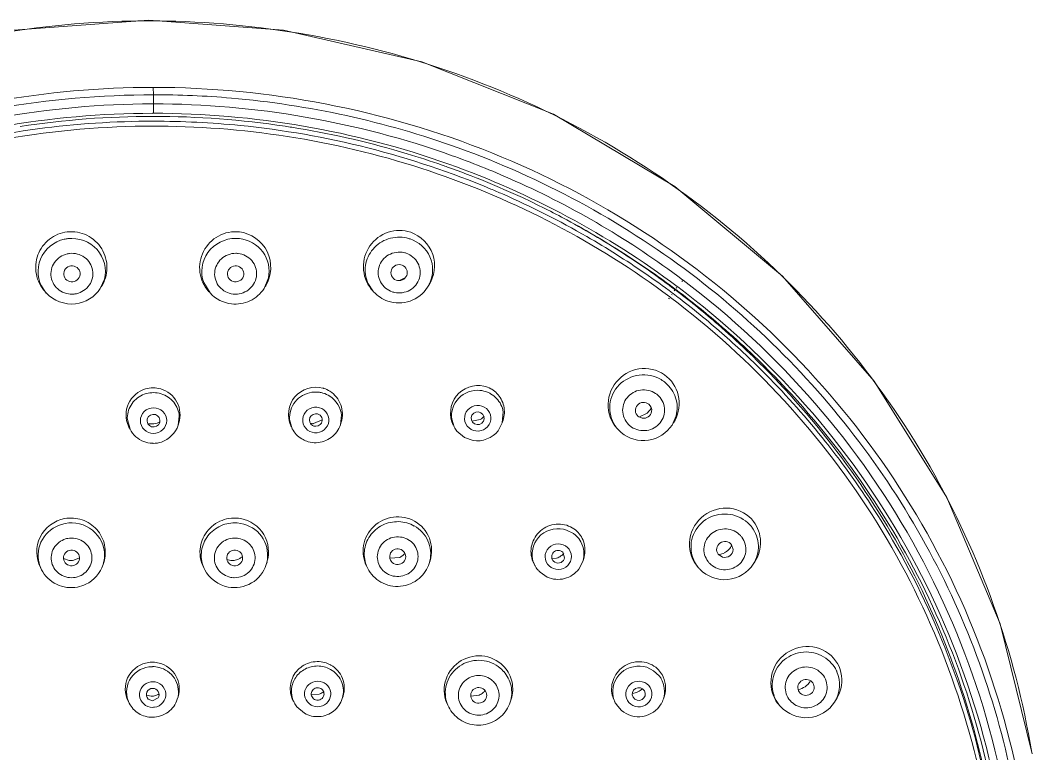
# Model space of a CAD drawing. Header units: millimetres. Extents: x 0 to 460316, y -63250 to 103204.
# Drawn here: x 183185.3 to 183248.4, y 49481.4 to 49527 of the extents above; entities that cross this region are included whole.
import ezdxf

# ---------------------------------------------------------------- set-up
doc = ezdxf.new("R2010")
doc.units = ezdxf.units.MM
doc.header["$LTSCALE"] = 25

msp = doc.modelspace()

# ---------------------------------------------------------------- linework, layer by layer
at = {"color": 7, "linetype": 'Continuous', "lineweight": 20}
for p, q in [((183193.328, 49526.95), (183193.323, 49526.989)), ((183193.612, 49522.364), (183193.585, 49522.819)), ((183193.612, 49521.803), (183193.612, 49522.363)), ((183193.612, 49521.803), (183193.521, 49521.796)), ((183193.612, 49521.803), (183193.521, 49521.802)), ((183193.612, 49521.211), (183193.612, 49521.803)), ((183193.612, 49521.211), (183193.543, 49521.206)), ((183193.612, 49521.211), (183193.543, 49521.211)), ((183193.558, 49521.015), (183193.608, 49521.019)), ((183193.558, 49521.019), (183193.608, 49521.019)), ((183190.561, 49510.904), (183190.306, 49510.32)), ((183200.751, 49510.994), (183200.475, 49510.32)), ((183226.458, 49510.76), (183226.414, 49510.798)), ((183226.516, 49510.832), (183226.469, 49510.867)), ((183197.122, 49510.042), (183196.728, 49510.689)), ((183207.28, 49510.118), (183206.929, 49510.657)), ((183225.94, 49510.23), (183225.984, 49510.193)), ((183225.979, 49510.178), (183225.946, 49510.201)), ((183226.022, 49510.233), (183225.991, 49510.257)), ((183225.996, 49510.3), (183226.042, 49510.266)), ((183226.114, 49510.348), (183226.07, 49510.385)), ((183226.172, 49510.422), (183226.126, 49510.456)), ((183225.604, 49509.714), (183225.649, 49509.682)), ((183225.671, 49509.8), (183225.716, 49509.766)), ((183225.777, 49509.957), (183225.825, 49509.924)), ((183225.841, 49510.038), (183225.888, 49510.003)), ((183215.328, 49502.651), (183215.271, 49501.967)), ((183224.274, 49502.568), (183223.756, 49502.334)), ((183224.532, 49502.883), (183224.274, 49502.568)), ((183192.153, 49501.573), (183191.987, 49502.174)), ((183195.208, 49502.382), (183195.139, 49501.82)), ((183195.139, 49501.82), (183195.185, 49501.967)), ((183202.228, 49501.61), (183202.065, 49502.181)), ((183204.087, 49502.151), (183203.554, 49501.924)), ((183205.281, 49502.451), (183205.214, 49501.858)), ((183205.214, 49501.858), (183205.264, 49502.015)), ((183212.285, 49501.719), (183212.132, 49502.199)), ((183213.907, 49502.189), (183213.386, 49502.069)), ((183215.006, 49501.466), (183215.271, 49501.967)), ((183215.271, 49501.967), (183215.325, 49502.135)), ((183223.709, 49502.374), (183223.967, 49502.259)), ((183226.069, 49502.418), (183225.814, 49501.838)), ((183192.153, 49501.572), (183192.085, 49501.704)), ((183203.489, 49501.8), (183203.571, 49501.766)), ((183212.453, 49501.458), (183212.924, 49501.055)), ((183213.538, 49501.913), (183213.551, 49501.906)), ((183222.658, 49501.37), (183222.462, 49501.56)), ((183212.924, 49501.055), (183213.467, 49500.866)), ((183187.894, 49495.665), (183188.123, 49495.715)), ((183198.805, 49495.752), (183199.036, 49495.715)), ((183209.593, 49495.666), (183209.798, 49495.558)), ((183219.268, 49495.308), (183219.695, 49495.089)), ((183229.603, 49494.095), (183229.505, 49494.401)), ((183219.144, 49493.588), (183219.028, 49493.937)), ((183228.681, 49493.807), (183228.957, 49493.625)), ((183229.049, 49493.883), (183228.701, 49493.772)), ((183188.375, 49493.425), (183188.02, 49493.55)), ((183188.657, 49493.433), (183189.019, 49493.588)), ((183190.475, 49493.162), (183190.52, 49493.303)), ((183200.611, 49493.162), (183200.66, 49493.317)), ((183208.899, 49493.609), (183208.291, 49493.56)), ((183208.436, 49493.299), (183208.524, 49493.234)), ((183210.734, 49493.237), (183210.787, 49493.405)), ((183218.639, 49493.56), (183218.336, 49493.523)), ((183218.463, 49493.369), (183218.546, 49493.309)), ((183220.03, 49492.888), (183220.276, 49493.365)), ((183220.276, 49493.365), (183220.332, 49493.54)), ((183227.447, 49492.983), (183227.33, 49493.124)), ((183230.863, 49493.191), (183230.957, 49493.337)), ((183186.656, 49492.845), (183186.586, 49492.984)), ((183217.616, 49492.683), (183218.068, 49492.383)), ((183227.544, 49492.876), (183227.511, 49492.912)), ((183193.32, 49486.808), (183193.552, 49486.816)), ((183204.394, 49486.751), (183204.598, 49486.646)), ((183215.197, 49486.685), (183215.355, 49486.517)), ((183224.241, 49486.781), (183224.673, 49486.57)), ((183224.673, 49486.57), (183225.021, 49486.245)), ((183234.645, 49485.558), (183234.608, 49485.728)), ((183193.47, 49484.987), (183193.166, 49485.039)), ((183195.087, 49484.795), (183195.136, 49484.947)), ((183203.893, 49485.107), (183203.413, 49485.075)), ((183205.332, 49484.834), (183205.384, 49484.996)), ((183213.83, 49485.051), (183213.316, 49484.993)), ((183225.28, 49484.828), (183225.338, 49485.012)), ((183192.101, 49484.547), (183192.03, 49484.686)), ((183193.278, 49484.81), (183193.558, 49484.696)), ((183193.558, 49484.696), (183193.894, 49484.876)), ((183202.346, 49484.586), (183202.279, 49484.715)), ((183202.985, 49483.922), (183202.513, 49484.325)), ((183203.546, 49484.826), (183203.603, 49484.787)), ((183213.428, 49484.719), (183213.469, 49484.679)), ((183215.766, 49484.62), (183215.823, 49484.798)), ((183222.293, 49484.58), (183222.236, 49484.692)), ((183222.337, 49484.5), (183222.293, 49484.58)), ((183222.338, 49484.499), (183222.676, 49484.095)), ((183235.909, 49484.615), (183236.009, 49484.771)), ((183248.172, 49481.396), (183248.152, 49481.493)), ((183248.172, 49481.397), (183248.156, 49481.494))]:
    msp.add_line(p, q, dxfattribs=at)
for points in [[(183193.323, 49526.989), (183184.925, 49526.371), (183176.332, 49524.41), (183168.162, 49521.161), (183160.624, 49516.706), (183153.895, 49511.158), (183148.137, 49504.648), (183143.54, 49497.418), (183140.133, 49489.536), (183138.065, 49481.42)], [(183248.172, 49481.411), (183246.196, 49489.476), (183242.889, 49497.325), (183238.378, 49504.553), (183232.681, 49511.086), (183225.985, 49516.667), (183218.456, 49521.148), (183210.281, 49524.413), (183201.681, 49526.376), (183193.323, 49526.989)], [(183188.256, 49512.476), (183188.303, 49512.486), (183188.35, 49512.494), (183188.397, 49512.5)], [(183198.723, 49512.508), (183198.771, 49512.507), (183198.819, 49512.504), (183198.866, 49512.5)], [(183209.163, 49512.553), (183209.21, 49512.542), (183209.256, 49512.529), (183209.301, 49512.514)], [(183188.827, 49510), (183188.78, 49509.991), (183188.733, 49509.983), (183188.685, 49509.976)], [(183198.699, 49509.968), (183198.651, 49509.969), (183198.603, 49509.972), (183198.555, 49509.976)], [(183208.574, 49510.076), (183208.527, 49510.087), (183208.481, 49510.1), (183208.436, 49510.114)], [(183224.795, 49503.802), (183224.834, 49503.775), (183224.872, 49503.746), (183224.908, 49503.716)], [(183223.305, 49501.71), (183223.266, 49501.738), (183223.229, 49501.766), (183223.192, 49501.796)], [(183230.059, 49494.973), (183230.091, 49494.938), (183230.121, 49494.903), (183230.15, 49494.866)], [(183228.14, 49493.244), (183228.108, 49493.279), (183228.078, 49493.315), (183228.049, 49493.352)], [(183235.281, 49486.162), (183235.303, 49486.121), (183235.325, 49486.08), (183235.344, 49486.037)], [(183233.009, 49484.903), (183232.986, 49484.944), (183232.965, 49484.986), (183232.946, 49485.028)]]:
    msp.add_lwpolyline(points, dxfattribs=at)
for centre, radius, start, end in [((183193.328, 49469.562), 57.388, 89.99996, 91.09833), ((183193.328, 49469.608), 57.342, 88.91191, 90), ((183193.682, 49465.901), 56.46, 90.07092, 109.87139), ((183193.616, 49466.171), 54.849, 90.06049, 98.68046), ((183193.604, 49466.283), 54.736, 81.4096, 89.99529), ((183193.619, 49485.622), 34.791, 89.39467, 90.01384), ((183193.648, 49466.626), 54.39, 80.50769, 81.40221), ((183193.65, 49466.641), 54.376, 73.20692, 80.50732), ((183193.74, 49466.961), 54.043, 70.76237, 73.19991), ((183193.715, 49467.151), 54.635, 70.0914, 70.26121), ((183193.746, 49466.98), 54.023, 70.38843, 70.76206), ((183193.787, 49467.089), 53.906, 65.0555, 70.3901), ((183193.867, 49467.287), 53.391, 66.36074, 67.19239), ((183193.912, 49467.389), 53.28, 60.02879, 66.36189), ((183193.957, 49467.462), 53.497, 61.74044, 65.05165), ((183194.04, 49468.031), 52.952, 56.79659, 61.52869), ((183194.039, 49467.615), 53.323, 57.03961, 61.74033), ((183188.538, 49511.283), 2.154, 96.42071, 102.55719), ((183198.707, 49511.285), 2.152, 83.57767, 89.71857), ((183208.868, 49511.379), 2.134, 71.32493, 77.50001), ((183194.105, 49467.733), 52.886, 57.70698, 60.02321), ((183194.19, 49467.867), 52.727, 53.11016, 57.70742), ((183194.187, 49468.258), 52.682, 52.86488, 56.7946), ((183194.255, 49467.951), 52.923, 53.14826, 57.03794), ((183188.464, 49511.409), 2.038, 213.97479, 222.15361), ((183198.661, 49511.634), 2.236, 327.33647, 329.21278), ((183208.825, 49511.65), 2.174, 218.2399, 222.14953), ((183208.917, 49511.496), 2.038, 327.33719, 335.3341), ((183194.315, 49468.431), 52.467, 52.64165, 52.81896), ((183194.334, 49468.061), 52.788, 52.9011, 53.08293), ((183194.401, 49468.543), 52.325, 49.08074, 52.64229), ((183194.381, 49468.123), 52.71, 49.36304, 52.90185), ((183194.328, 49468.055), 52.494, 52.48848, 53.04351), ((183194.445, 49468.207), 52.302, 48.53025, 52.48942), ((183194.575, 49468.742), 52.061, 43.82999, 49.08183), ((183194.628, 49468.408), 52.334, 44.13231, 49.36441), ((183194.595, 49468.377), 52.075, 44.62109, 48.5294), ((183224.074, 49502.87), 2.078, 49.76815, 59.35288), ((183194.861, 49468.641), 51.701, 38.44807, 44.61961), ((183194.807, 49468.971), 51.735, 42.73208, 43.82467), ((183194.786, 49468.569), 52.108, 43.04029, 44.12666), ((183193.606, 49502.187), 1.662, 97.44086, 114.15547), ((183193.588, 49502.459), 1.694, 90.12429, 106.34357), ((183193.605, 49502.19), 1.659, 89.99968, 97.39678), ((183193.585, 49502.462), 1.691, 73.72387, 90.02357), ((183193.603, 49502.189), 1.66, 73.22911, 89.95727), ((183203.68, 49502.22), 1.667, 81.76485, 98.45226), ((183203.681, 49502.239), 1.648, 74.27533, 81.7062), ((183203.683, 49502.251), 1.636, 57.34925, 74.24196), ((183203.686, 49502.538), 1.651, 72.35218, 74.26656), ((183203.679, 49502.518), 1.672, 58.02105, 72.33399), ((183213.736, 49502.342), 1.654, 68.17154, 84.94104), ((183213.755, 49502.639), 1.66, 60.65391, 77.18187), ((183213.745, 49502.37), 1.625, 60.59817, 68.09958), ((183213.77, 49502.67), 1.626, 58.60823, 60.58702), ((183213.757, 49502.651), 1.648, 44.18968, 58.58698), ((183213.753, 49502.386), 1.607, 43.46993, 60.56621), ((183203.488, 49502.823), 0.902, 260.41211, 270.9329), ((183213.448, 49502.973), 0.908, 300.34275, 319.87403), ((183193.572, 49502.464), 1.67, 204.43922, 207.11199), ((183203.638, 49502.486), 1.654, 204.75943, 207.11634), ((183203.488, 49502.812), 0.891, 270.94097, 274.25665), ((183213.702, 49502.445), 1.592, 207.12495, 218.28949), ((183223.976, 49502.93), 2.042, 213.88583, 222.15275), ((183193.595, 49502.35), 1.651, 249.27293, 267.56096), ((183193.593, 49502.31), 1.611, 267.60452, 269.99299), ((183193.591, 49502.349), 1.65, 270.05577, 287.93043), ((183203.668, 49502.368), 1.632, 238.67296, 251.05284), ((183203.663, 49502.356), 1.619, 251.05485, 254.26476), ((183203.669, 49502.384), 1.647, 254.3359, 271.77869), ((183195.072, 49468.815), 51.427, 36.57064, 38.44304), ((183208.773, 49493.725), 2.107, 67.10012, 81.20623), ((183229.144, 49494.245), 2.048, 43.5294, 48.02786), ((183229.147, 49494.249), 2.043, 37.16451, 43.52264), ((183218.778, 49494.042), 1.639, 46.80835, 63.3328), ((183218.766, 49493.793), 1.595, 46.75388, 54.34904), ((183188.523, 49493.515), 1.3, 100.61011, 106.98169), ((183198.659, 49493.517), 1.298, 79.37756, 85.75609), ((183208.789, 49493.614), 1.274, 60.59865, 67.05431), ((183218.777, 49493.807), 1.577, 29.4063, 46.71655), ((183228.547, 49494.84), 1.082, 317.23042, 334.4624), ((183188.592, 49493.759), 1.975, 342.41781, 359.38398), ((183208.522, 49494.442), 0.914, 294.34481, 311.94988), ((183208.527, 49494.436), 0.906, 312.01672, 320.28723), ((183218.374, 49494.43), 0.91, 306.38542, 321.34227), ((183228.545, 49494.845), 1.085, 297.64923, 317.11892), ((183188.415, 49493.745), 1.975, 194.32217, 207.08972), ((183188.49, 49494.332), 0.914, 262.7886, 280.54522), ((183198.503, 49494.321), 0.904, 248.0923, 259.34221), ((183198.503, 49494.33), 0.912, 259.4451, 277.24371), ((183198.502, 49494.33), 0.912, 277.33825, 295.11893), ((183198.502, 49494.327), 0.91, 295.19213, 307.3345), ((183198.507, 49494.32), 0.9, 307.34016, 312.8271), ((183198.729, 49493.76), 1.974, 342.39136, 351.8937), ((183208.674, 49493.82), 1.975, 196.84398, 207.09802), ((183208.855, 49493.834), 1.971, 342.37976, 347.44907), ((183218.664, 49493.819), 1.543, 191.72122, 207.08512), ((183218.703, 49493.84), 1.587, 207.10769, 213.65902), ((183218.375, 49494.432), 0.911, 286.86416, 306.28263), ((183229.01, 49494.271), 2.023, 201.14065, 214.3717), ((183229.003, 49494.266), 2.015, 214.37187, 217.1559), ((183198.547, 49493.744), 1.973, 201.58396, 207.11042), ((183208.764, 49493.698), 1.274, 240.59865, 247.05431), ((183218.709, 49493.844), 1.595, 213.67013, 222.40582), ((183218.713, 49493.848), 1.6, 222.40788, 226.74234), ((183229.019, 49494.278), 2.034, 217.15888, 219.2851), ((183229.027, 49494.284), 2.045, 219.28488, 222.14504), ((183188.513, 49493.648), 1.3, 280.61011, 286.98169), ((183188.495, 49493.836), 2.106, 280.64018, 295.87513), ((183198.647, 49493.645), 1.298, 259.37756, 265.75609), ((183193.538, 49485.385), 1.713, 91.36279, 104.21261), ((183193.537, 49485.407), 1.69, 90.00061, 91.34434), ((183193.537, 49485.409), 1.689, 88.86418, 89.99959), ((183193.552, 49485.165), 1.659, 76.07624, 89.97876), ((183193.536, 49485.389), 1.708, 75.60434, 88.84753), ((183203.798, 49485.213), 1.65, 68.82179, 82.77289), ((183203.802, 49485.455), 1.681, 62.02187, 74.50441), ((183203.815, 49485.481), 1.652, 60.59294, 61.99448), ((183213.877, 49485.44), 2.042, 41.50775, 44.38637), ((183234.189, 49485.671), 2.047, 30.24653, 46.11789), ((183213.848, 49485.183), 2.019, 48.08057, 50.04053), ((183223.806, 49485.514), 1.612, 32.62432, 47.19357), ((183223.794, 49485.28), 1.561, 30.47406, 38.17945), ((183223.829, 49485.53), 1.584, 30.46532, 32.5944), ((183234.217, 49485.69), 2.013, 25.89327, 30.17385), ((183234.225, 49485.694), 2.004, 23.74609, 25.89346), ((183193.563, 49485.042), 0.84, 90.0052, 98.06776), ((183203.812, 49485.097), 0.823, 60.60434, 68.77826), ((183213.84, 49485.023), 1.242, 41.51248, 48.08121), ((183193.47, 49485.916), 0.929, 270.04501, 285.99988), ((183193.47, 49485.91), 0.923, 286.06589, 302.09828), ((183193.616, 49485.262), 1.543, 342.38375, 349.30509), ((183203.592, 49485.984), 0.928, 288.98276, 304.81383), ((183203.597, 49485.975), 0.918, 304.85953, 309.0218), ((183203.863, 49485.3), 1.542, 342.38058, 348.64891), ((183213.47, 49485.897), 0.92, 293.06887, 310.50177), ((183213.474, 49485.891), 0.912, 310.57892, 322.63633), ((183223.675, 49485.427), 1.616, 193.86885, 207.05605), ((183223.672, 49485.285), 1.549, 192.90332, 207.06891), ((183234.038, 49485.685), 2.003, 187.60665, 200.69677), ((183234.047, 49485.813), 2.096, 203.78945, 220.21701), ((183234.023, 49485.679), 1.988, 200.70323, 203.74264), ((183193.556, 49485.131), 0.84, 270.0052, 278.06776), ((183203.721, 49485.289), 1.544, 197.29104, 207.09962), ((183203.763, 49485.312), 1.592, 207.12497, 218.29285), ((183203.797, 49485.153), 0.823, 240.60434, 248.77826), ((183203.807, 49485.32), 1.601, 325.3066, 342.31984), ((183213.703, 49485.201), 1.973, 192.08635, 207.09158), ((183213.755, 49485.23), 2.032, 207.14319, 221.48891), ((183223.758, 49485.312), 1.597, 329.40412, 342.33413), ((183234.044, 49485.688), 2.009, 203.74924, 208.60657), ((183234.046, 49485.69), 2.012, 208.60426, 210.17419), ((183234.032, 49485.682), 1.996, 210.17497, 211.26835), ((183234.065, 49485.702), 2.035, 211.28965, 219.43684), ((183234.025, 49485.797), 2.069, 220.25842, 222.14276), ((183234.079, 49485.714), 2.053, 219.42562, 222.12761), ((183203.787, 49485.348), 1.636, 240.6593, 257.46276), ((183213.777, 49485.054), 1.242, 221.51248, 228.08121)]:
    msp.add_arc(centre, radius, start, end, dxfattribs=at)
for centre, major_axis, ratio in [((183208.866, 49511.307), (0.497, 0.105), 0.977654), ((183193.611, 49502.108), (0.402, 0.039), 0.977093), ((183188.519, 49493.578), (0.496, 0.036), 0.975732), ((183198.653, 49493.578), (0.494, 0.054), 0.975403), ((183223.749, 49485.117), (0.402, 0.054), 0.970851)]:
    msp.add_ellipse(centre, major_axis=major_axis, ratio=ratio, dxfattribs=at)
for centre, major_axis, ratio, start_param, end_param in [((183208.533, 49511.935), (1.167, 0.248), 0.977654, -1.475394, -1.156791), ((183213.742, 49502.255), (0.4, 0.062), 0.974446, -2.212995, 4.033473), ((183193.508, 49502.863), (0.979, 0.095), 0.977093, 4.343867, 5.152023), ((183208.775, 49493.654), (0.493, 0.063), 0.974124, -2.223548, 3.836266), ((183213.806, 49485.037), (0.494, 0.062), 0.972561, -2.438437, 3.728188), ((183234.138, 49485.53), (0.505, 0.077), 0.967207, 0.254509, 6.184114), ((183233.4, 49486.524), (1.185, 0.181), 0.967207, -1.503153, -0.725126), ((183223.24, 49486.101), (0.978, 0.131), 0.970851, -1.581541, -0.857919)]:
    msp.add_ellipse(centre, major_axis=major_axis, ratio=ratio, start_param=start_param, end_param=end_param, dxfattribs=at)
for points, knots in [([(183192.228, 49526.94), (183185.946, 49526.819), (183173.211, 49524.454), (183156.325, 49514.797), (183143.685, 49499.989), (183139.195, 49487.787), (183138.104, 49481.603)], [0, 0, 0, 0, 0.247684, 0.499823, 0.752484, 1, 1, 1, 1]), ([(183248.156, 49481.494), (183247.132, 49487.686), (183242.776, 49499.914), (183230.252, 49514.776), (183213.42, 49524.46), (183200.699, 49526.821), (183194.417, 49526.94)], [0, 0, 0, 0, 0.247814, 0.500004, 0.751895, 1, 1, 1, 1]), ([(183193.585, 49522.819), (183200.728, 49522.822), (183215.108, 49520.069), (183233.353, 49508.2), (183245.58, 49490.378), (183248.401, 49476.224), (183248.369, 49469.254)], [0, 0, 0, 0, 0.253221, 0.504354, 0.752934, 1, 1, 1, 1]), ([(183193.612, 49522.364), (183195.224, 49522.364), (183201.644, 49522.085), (183208.015, 49520.694), (183212.54, 49519.061)], [0, 0, 0, 0, 0.251053, 1, 1, 1, 1]), ([(183141.503, 49478.122), (183142.609, 49483.98), (183146.99, 49495.445), (183159.095, 49509.298), (183175.261, 49518.327), (183187.519, 49520.413), (183193.611, 49520.413)], [0, 0, 0, 0, 0.247026, 0.496217, 0.747546, 1, 1, 1, 1]), ([(183166.066, 49513.222), (183170.195, 49515.657), (183179.159, 49519.437), (183188.801, 49520.719), (183193.607, 49520.719)], [0, 0, 0, 0, 0.499349, 1, 1, 1, 1]), ([(183193.607, 49520.719), (183195.403, 49520.719), (183202.55, 49520.368), (183209.626, 49518.58), (183214.563, 49516.504)], [0, 0, 0, 0, 0.251081, 1, 1, 1, 1]), ([(183193.986, 49520.412), (183199.644, 49520.372), (183210.985, 49518.507), (183221.173, 49513.172), (183225.671, 49509.8)], [0, 0, 0, 0, 0.501553, 1, 1, 1, 1]), ([(183212.54, 49519.061), (183217.688, 49517.204), (183227.453, 49511.939), (183238.994, 49500.093), (183246.371, 49485.387), (183248.03, 49474.532), (183248.006, 49469.15)], [0, 0, 0, 0, 0.252546, 0.502927, 0.751703, 1, 1, 1, 1]), ([(183226.469, 49510.867), (183223.253, 49513.285), (183218.572, 49516.046), (183213.588, 49518.061), (183212.319, 49518.521)], [0, 0, 0, 0, 0.74876, 1, 1, 1, 1]), ([(183207.118, 49510.305), (183206.829, 49510.671), (183206.487, 49511.625), (183206.928, 49513.056), (183208.122, 49513.965), (183209.14, 49513.965), (183209.583, 49513.815)], [0, 0, 0, 0, 0.249201, 0.499397, 0.750076, 1, 1, 1, 1]), ([(183186.873, 49510.13), (183186.604, 49510.427), (183186.223, 49511.187), (183186.328, 49512.446), (183187.068, 49513.472), (183187.858, 49513.795), (183188.258, 49513.84)], [0, 0, 0, 0, 0.249848, 0.499559, 0.749572, 1, 1, 1, 1]), ([(183186.774, 49510.271), (183186.421, 49510.794), (183186.249, 49512.311), (183187.442, 49513.246), (183188.069, 49513.385)], [0, 0, 0, 0, 0.49551, 1, 1, 1, 1]), ([(183188.258, 49513.84), (183188.668, 49513.886), (183189.534, 49513.736), (183190.492, 49512.854), (183190.841, 49511.603), (183190.59, 49510.765), (183190.368, 49510.418)], [0, 0, 0, 0, 0.250432, 0.500513, 0.750243, 1, 1, 1, 1]), ([(183188.297, 49513.423), (183188.938, 49513.495), (183190.37, 49513.003), (183190.719, 49511.515), (183190.561, 49510.904)], [0, 0, 0, 0, 0.505319, 1, 1, 1, 1]), ([(183197.049, 49510.123), (183196.753, 49510.45), (183196.355, 49511.309), (183196.597, 49512.692), (183197.572, 49513.707), (183198.505, 49513.889), (183198.945, 49513.84)], [0, 0, 0, 0, 0.249418, 0.499215, 0.749593, 1, 1, 1, 1]), ([(183196.728, 49510.689), (183196.506, 49511.281), (183196.701, 49512.797), (183198.072, 49513.44), (183198.718, 49513.437)], [0, 0, 0, 0, 0.494533, 1, 1, 1, 1]), ([(183198.945, 49513.84), (183199.648, 49513.76), (183201.056, 49512.793), (183200.945, 49511.098), (183200.582, 49510.49)], [0, 0, 0, 0, 0.499682, 1, 1, 1, 1]), ([(183198.948, 49513.423), (183199.501, 49513.361), (183200.603, 49512.764), (183200.864, 49511.529), (183200.751, 49510.994)], [0, 0, 0, 0, 0.504429, 1, 1, 1, 1]), ([(183206.929, 49510.657), (183206.78, 49510.996), (183206.672, 49511.779), (183207.171, 49512.848), (183208.157, 49513.506), (183208.958, 49513.545), (183209.329, 49513.462)], [0, 0, 0, 0, 0.246659, 0.494876, 0.746624, 1, 1, 1, 1]), ([(183209.551, 49513.4), (183210.075, 49513.223), (183211.021, 49512.402), (183210.997, 49511.143), (183210.769, 49510.646)], [0, 0, 0, 0, 0.503047, 1, 1, 1, 1]), ([(183209.583, 49513.815), (183210.194, 49513.609), (183211.275, 49512.547), (183211.057, 49511.059), (183210.707, 49510.513)], [0, 0, 0, 0, 0.498836, 1, 1, 1, 1]), ([(183188.685, 49509.976), (183188.367, 49509.941), (183187.682, 49510.113), (183187.125, 49511), (183187.353, 49512.022), (183187.944, 49512.407), (183188.256, 49512.476)], [0, 0, 0, 0, 0.252718, 0.500828, 0.748145, 1, 1, 1, 1]), ([(183188.397, 49512.5), (183188.716, 49512.536), (183189.401, 49512.364), (183189.957, 49511.477), (183189.73, 49510.455), (183189.139, 49510.07), (183188.827, 49510)], [0, 0, 0, 0, 0.252718, 0.500828, 0.748145, 1, 1, 1, 1]), ([(183198.555, 49509.976), (183198.238, 49510.012), (183197.61, 49510.332), (183197.278, 49511.325), (183197.739, 49512.265), (183198.402, 49512.51), (183198.723, 49512.508)], [0, 0, 0, 0, 0.251492, 0.4986, 0.747047, 1, 1, 1, 1]), ([(183198.866, 49512.5), (183199.184, 49512.464), (183199.812, 49512.144), (183200.144, 49511.151), (183199.683, 49510.211), (183199.02, 49509.966), (183198.699, 49509.968)], [0, 0, 0, 0, 0.251492, 0.4986, 0.747047, 1, 1, 1, 1]), ([(183208.436, 49510.114), (183208.135, 49510.216), (183207.591, 49510.663), (183207.492, 49511.706), (183208.148, 49512.521), (183208.849, 49512.623), (183209.163, 49512.553)], [0, 0, 0, 0, 0.250033, 0.496747, 0.746567, 1, 1, 1, 1]), ([(183209.301, 49512.514), (183209.602, 49512.413), (183210.146, 49511.965), (183210.245, 49510.923), (183209.589, 49510.108), (183208.888, 49510.006), (183208.574, 49510.076)], [0, 0, 0, 0, 0.250033, 0.496747, 0.746567, 1, 1, 1, 1]), ([(183188.486, 49511.725), (183188.357, 49511.711), (183188.103, 49511.576), (183187.984, 49511.168), (183188.192, 49510.797), (183188.47, 49510.722), (183188.599, 49510.736)], [0, 0, 0, 0, 0.252057, 0.499587, 0.747479, 1, 1, 1, 1]), ([(183188.599, 49510.736), (183188.727, 49510.75), (183188.981, 49510.885), (183189.101, 49511.294), (183188.893, 49511.665), (183188.615, 49511.74), (183188.486, 49511.725)], [0, 0, 0, 0, 0.252091, 0.499646, 0.747511, 1, 1, 1, 1]), ([(183198.771, 49511.725), (183198.642, 49511.74), (183198.364, 49511.664), (183198.152, 49511.296), (183198.267, 49510.886), (183198.521, 49510.75), (183198.649, 49510.736)], [0, 0, 0, 0, 0.252943, 0.501731, 0.748734, 1, 1, 1, 1]), ([(183198.649, 49510.736), (183198.778, 49510.721), (183199.056, 49510.797), (183199.268, 49511.166), (183199.153, 49511.576), (183198.899, 49511.711), (183198.771, 49511.725)], [0, 0, 0, 0, 0.252977, 0.50179, 0.748765, 1, 1, 1, 1]), ([(183247.266, 49472.751), (183246.77, 49480.092), (183242.515, 49494.811), (183232.456, 49506.355), (183226.516, 49510.832)], [0, 0, 0, 0, 0.497266, 1, 1, 1, 1]), ([(183200.475, 49510.32), (183200.266, 49509.994), (183199.648, 49509.45), (183198.837, 49509.321), (183198.451, 49509.364)], [0, 0, 0, 0, 0.499047, 1, 1, 1, 1]), ([(183210.633, 49510.396), (183210.385, 49510.009), (183209.6, 49509.388), (183208.601, 49509.391), (183208.164, 49509.539)], [0, 0, 0, 0, 0.499171, 1, 1, 1, 1]), ([(183246.695, 49473.902), (183246.053, 49480.982), (183241.68, 49495.082), (183231.904, 49506.119), (183226.172, 49510.422)], [0, 0, 0, 0, 0.497976, 1, 1, 1, 1]), ([(183225.716, 49509.766), (183230.782, 49505.959), (183239.565, 49496.437), (183244.215, 49484.332), (183245.33, 49478.144)], [0, 0, 0, 0, 0.501964, 1, 1, 1, 1]), ([(183222.4, 49501.628), (183222.038, 49502.028), (183221.624, 49503.167), (183222.333, 49504.797), (183223.936, 49505.566), (183225.09, 49505.19), (183225.501, 49504.842)], [0, 0, 0, 0, 0.248721, 0.499962, 0.751279, 1, 1, 1, 1]), ([(183222.28, 49501.792), (183222.029, 49502.166), (183221.782, 49503.126), (183222.428, 49504.451), (183223.755, 49505.097), (183224.736, 49504.893), (183225.133, 49504.658)], [0, 0, 0, 0, 0.246706, 0.494893, 0.747245, 1, 1, 1, 1]), ([(183225.416, 49504.457), (183225.701, 49504.216), (183226.145, 49503.565), (183226.162, 49502.776), (183226.069, 49502.418)], [0, 0, 0, 0, 0.501542, 1, 1, 1, 1]), ([(183225.501, 49504.842), (183225.893, 49504.51), (183226.444, 49503.512), (183226.181, 49502.411), (183225.902, 49501.975)], [0, 0, 0, 0, 0.497594, 1, 1, 1, 1]), ([(183192.052, 49501.774), (183191.859, 49502.197), (183191.848, 49503.264), (183192.664, 49503.952), (183193.112, 49504.084)], [0, 0, 0, 0, 0.498877, 1, 1, 1, 1]), ([(183194.059, 49504.084), (183194.476, 49503.962), (183195.241, 49503.353), (183195.316, 49502.38), (183195.185, 49501.967)], [0, 0, 0, 0, 0.500635, 1, 1, 1, 1]), ([(183202.136, 49501.793), (183201.882, 49502.343), (183202.066, 49503.871), (183203.548, 49504.292), (183204.133, 49504.127)], [0, 0, 0, 0, 0.49883, 1, 1, 1, 1]), ([(183202.065, 49502.181), (183202.032, 49502.565), (183202.288, 49503.397), (183203.046, 49503.811), (183203.435, 49503.869)], [0, 0, 0, 0, 0.495398, 1, 1, 1, 1]), ([(183204.564, 49503.936), (183204.869, 49503.745), (183205.365, 49503.14), (183205.373, 49502.358), (183205.264, 49502.015)], [0, 0, 0, 0, 0.499729, 1, 1, 1, 1]), ([(183212.227, 49501.832), (183211.952, 49502.371), (183212.078, 49503.899), (183213.53, 49504.393), (183214.123, 49504.258)], [0, 0, 0, 0, 0.498829, 1, 1, 1, 1]), ([(183212.132, 49502.199), (183212.066, 49502.653), (183212.4, 49503.683), (183213.416, 49504.031), (183213.882, 49503.99)], [0, 0, 0, 0, 0.494754, 1, 1, 1, 1]), ([(183223.192, 49501.796), (183222.952, 49501.999), (183222.616, 49502.62), (183222.927, 49503.619), (183223.835, 49504.137), (183224.529, 49503.981), (183224.795, 49503.802)], [0, 0, 0, 0, 0.247635, 0.495128, 0.747242, 1, 1, 1, 1]), ([(183246.04, 49475.119), (183245.461, 49480.448), (183242.558, 49491.016), (183236.465, 49500.119), (183232.808, 49504.077)], [0, 0, 0, 0, 0.498679, 1, 1, 1, 1]), ([(183232.871, 49504.133), (183236.704, 49500.027), (183243.063, 49490.524), (183245.956, 49479.456), (183246.457, 49473.891)], [0, 0, 0, 0, 0.501343, 1, 1, 1, 1]), ([(183191.987, 49502.174), (183191.967, 49502.485), (183192.129, 49503.138), (183192.638, 49503.575), (183192.926, 49503.704)], [0, 0, 0, 0, 0.496364, 1, 1, 1, 1]), ([(183194.083, 49503.779), (183194.385, 49503.688), (183194.945, 49503.32), (183195.188, 49502.693), (183195.208, 49502.382)], [0, 0, 0, 0, 0.503538, 1, 1, 1, 1]), ([(183214.939, 49503.8), (183215.145, 49503.588), (183215.445, 49503.04), (183215.414, 49502.417), (183215.325, 49502.135)], [0, 0, 0, 0, 0.498977, 1, 1, 1, 1]), ([(183224.908, 49503.716), (183225.148, 49503.513), (183225.484, 49502.893), (183225.173, 49501.893), (183224.265, 49501.375), (183223.571, 49501.531), (183223.305, 49501.71)], [0, 0, 0, 0, 0.247635, 0.495128, 0.747242, 1, 1, 1, 1]), ([(183224.382, 49503.127), (183224.283, 49503.211), (183224.006, 49503.299), (183223.626, 49503.112), (183223.48, 49502.712), (183223.612, 49502.456), (183223.709, 49502.374)], [0, 0, 0, 0, 0.252157, 0.504636, 0.752466, 1, 1, 1, 1]), ([(183193.608, 49501.316), (183193.4, 49501.316), (183192.971, 49501.483), (183192.706, 49502.113), (183192.977, 49502.74), (183193.407, 49502.907), (183193.615, 49502.907)], [0, 0, 0, 0, 0.251946, 0.49918, 0.747234, 1, 1, 1, 1]), ([(183193.615, 49502.907), (183193.822, 49502.907), (183194.252, 49502.74), (183194.517, 49502.11), (183194.245, 49501.483), (183193.815, 49501.316), (183193.608, 49501.316)], [0, 0, 0, 0, 0.251946, 0.49918, 0.747234, 1, 1, 1, 1]), ([(183203.457, 49501.385), (183203.258, 49501.441), (183202.892, 49501.718), (183202.82, 49502.398), (183203.256, 49502.923), (183203.716, 49502.97), (183203.917, 49502.913)], [0, 0, 0, 0, 0.250186, 0.496799, 0.746628, 1, 1, 1, 1]), ([(183203.8, 49502.524), (183203.628, 49502.573), (183203.149, 49502.371), (183203.336, 49501.884), (183203.49, 49501.8)], [0, 0, 0, 0, 0.50504, 1, 1, 1, 1]), ([(183203.917, 49502.913), (183204.115, 49502.857), (183204.482, 49502.579), (183204.554, 49501.899), (183204.117, 49501.375), (183203.657, 49501.328), (183203.457, 49501.385)], [0, 0, 0, 0, 0.250186, 0.496799, 0.746628, 1, 1, 1, 1]), ([(183213.332, 49501.569), (183213.154, 49501.67), (183212.866, 49502.028), (183212.966, 49502.705), (183213.514, 49503.11), (183213.974, 49503.049), (183214.155, 49502.947)], [0, 0, 0, 0, 0.248594, 0.495515, 0.746929, 1, 1, 1, 1]), ([(183214.155, 49502.947), (183214.334, 49502.846), (183214.622, 49502.488), (183214.522, 49501.812), (183213.973, 49501.406), (183213.514, 49501.467), (183213.332, 49501.569)], [0, 0, 0, 0, 0.248594, 0.495515, 0.746929, 1, 1, 1, 1]), ([(183223.967, 49502.259), (183224.094, 49502.241), (183224.37, 49502.305), (183224.524, 49502.545), (183224.546, 49502.67)], [0, 0, 0, 0, 0.503949, 1, 1, 1, 1]), ([(183204.042, 49501.962), (183204.096, 49502.061), (183204.113, 49502.325), (183203.91, 49502.493), (183203.8, 49502.524)], [0, 0, 0, 0, 0.49678, 1, 1, 1, 1]), ([(183203.72, 49500.737), (183204.047, 49500.747), (183204.71, 49500.974), (183205.116, 49501.547), (183205.214, 49501.858)], [0, 0, 0, 0, 0.500968, 1, 1, 1, 1]), ([(183225.814, 49501.838), (183225.5, 49501.348), (183224.385, 49500.615), (183223.105, 49500.991), (183222.66, 49501.368)], [0, 0, 0, 0, 0.499721, 1, 1, 1, 1]), ([(183236.374, 49499.456), (183237.508, 49497.928), (183241.678, 49491.609), (183244.405, 49484.342), (183245.468, 49478.781)], [0, 0, 0, 0, 0.251533, 1, 1, 1, 1]), ([(183227.33, 49493.124), (183226.993, 49493.569), (183226.688, 49494.803), (183227.658, 49496.387), (183229.442, 49496.907), (183230.546, 49496.281), (183230.883, 49495.837)], [0, 0, 0, 0, 0.248498, 0.500642, 0.75215, 1, 1, 1, 1]), ([(183227.123, 49493.541), (183226.962, 49493.958), (183226.936, 49494.943), (183227.84, 49496.091), (183229.258, 49496.46), (183230.174, 49496.073), (183230.513, 49495.768)], [0, 0, 0, 0, 0.246317, 0.495602, 0.748428, 1, 1, 1, 1]), ([(183186.586, 49492.984), (183186.299, 49493.545), (183186.265, 49495.031), (183187.466, 49495.905), (183188.089, 49496.021)], [0, 0, 0, 0, 0.498374, 1, 1, 1, 1]), ([(183186.501, 49493.256), (183186.379, 49493.736), (183186.528, 49494.845), (183187.412, 49495.518), (183187.894, 49495.665)], [0, 0, 0, 0, 0.495673, 1, 1, 1, 1]), ([(183188.089, 49496.021), (183188.446, 49496.088), (183189.208, 49496.035), (183190.152, 49495.409), (183190.667, 49494.403), (183190.629, 49493.646), (183190.52, 49493.303)], [0, 0, 0, 0, 0.251376, 0.501916, 0.751195, 1, 1, 1, 1]), ([(183188.123, 49495.721), (183188.699, 49495.829), (183190.003, 49495.534), (183190.573, 49494.312), (183190.568, 49493.738)], [0, 0, 0, 0, 0.505207, 1, 1, 1, 1]), ([(183196.727, 49492.972), (183196.55, 49493.317), (183196.391, 49494.129), (183196.839, 49495.274), (183197.822, 49496.018), (183198.651, 49496.094), (183199.036, 49496.021)], [0, 0, 0, 0, 0.248488, 0.497904, 0.748782, 1, 1, 1, 1]), ([(183196.713, 49493.019), (183196.59, 49493.33), (183196.506, 49494.031), (183196.92, 49495.002), (183197.756, 49495.656), (183198.463, 49495.777), (183198.805, 49495.752)], [0, 0, 0, 0, 0.246822, 0.495038, 0.746494, 1, 1, 1, 1]), ([(183199.036, 49496.021), (183199.605, 49495.915), (183200.7, 49495.179), (183200.834, 49493.865), (183200.659, 49493.317)], [0, 0, 0, 0, 0.501077, 1, 1, 1, 1]), ([(183199.038, 49495.721), (183199.533, 49495.628), (183200.486, 49495.057), (183200.753, 49493.972), (183200.683, 49493.481)], [0, 0, 0, 0, 0.504114, 1, 1, 1, 1]), ([(183206.856, 49493.035), (183206.654, 49493.43), (183206.51, 49494.386), (183207.195, 49495.641), (183208.485, 49496.265), (183209.438, 49496.081), (183209.827, 49495.861)], [0, 0, 0, 0, 0.248301, 0.49851, 0.749862, 1, 1, 1, 1]), ([(183206.783, 49493.248), (183206.686, 49493.568), (183206.661, 49494.275), (183207.154, 49495.209), (183208.041, 49495.795), (183208.755, 49495.86), (183209.095, 49495.808)], [0, 0, 0, 0, 0.246579, 0.495011, 0.746698, 1, 1, 1, 1]), ([(183209.827, 49495.861), (183210.233, 49495.633), (183210.908, 49494.868), (183210.929, 49493.85), (183210.787, 49493.405)], [0, 0, 0, 0, 0.499662, 1, 1, 1, 1]), ([(183217.232, 49493.229), (183217.075, 49493.536), (183216.962, 49494.276), (183217.478, 49495.256), (183218.46, 49495.77), (183219.204, 49495.662), (183219.513, 49495.506)], [0, 0, 0, 0, 0.248246, 0.49889, 0.750381, 1, 1, 1, 1]), ([(183230.883, 49495.837), (183231.145, 49495.491), (183231.457, 49494.604), (183231.194, 49493.707), (183230.957, 49493.337)], [0, 0, 0, 0, 0.497113, 1, 1, 1, 1]), ([(183209.802, 49495.563), (183210.167, 49495.358), (183210.781, 49494.705), (183210.869, 49493.81), (183210.779, 49493.406)], [0, 0, 0, 0, 0.502491, 1, 1, 1, 1]), ([(183217.153, 49493.506), (183217.046, 49494.024), (183217.469, 49495.271), (183218.756, 49495.48), (183219.268, 49495.308)], [0, 0, 0, 0, 0.494426, 1, 1, 1, 1]), ([(183219.899, 49495.237), (183220.12, 49495.029), (183220.449, 49494.474), (183220.424, 49493.831), (183220.332, 49493.54)], [0, 0, 0, 0, 0.498598, 1, 1, 1, 1]), ([(183228.049, 49493.352), (183227.859, 49493.601), (183227.671, 49494.283), (183228.196, 49495.188), (183229.192, 49495.504), (183229.839, 49495.205), (183230.059, 49494.973)], [0, 0, 0, 0, 0.246783, 0.495415, 0.748378, 1, 1, 1, 1]), ([(183230.775, 49495.483), (183231.017, 49495.163), (183231.314, 49494.356), (183231.08, 49493.528), (183230.863, 49493.191)], [0, 0, 0, 0, 0.499663, 1, 1, 1, 1]), ([(183188.752, 49492.37), (183188.446, 49492.313), (183187.771, 49492.431), (183187.166, 49493.246), (183187.306, 49494.251), (183187.848, 49494.668), (183188.144, 49494.758)], [0, 0, 0, 0, 0.253015, 0.50156, 0.748616, 1, 1, 1, 1]), ([(183188.284, 49494.792), (183188.59, 49494.85), (183189.265, 49494.732), (183189.87, 49493.917), (183189.73, 49492.911), (183189.188, 49492.495), (183188.892, 49492.405)], [0, 0, 0, 0, 0.253015, 0.50156, 0.748616, 1, 1, 1, 1]), ([(183198.408, 49492.37), (183198.104, 49492.427), (183197.52, 49492.781), (183197.273, 49493.766), (183197.786, 49494.642), (183198.444, 49494.834), (183198.755, 49494.811)], [0, 0, 0, 0, 0.251021, 0.497931, 0.746815, 1, 1, 1, 1]), ([(183198.898, 49494.792), (183199.202, 49494.736), (183199.787, 49494.382), (183200.033, 49493.397), (183199.52, 49492.521), (183198.862, 49492.328), (183198.551, 49492.351)], [0, 0, 0, 0, 0.251021, 0.497931, 0.746815, 1, 1, 1, 1]), ([(183208.138, 49492.588), (183207.872, 49492.738), (183207.436, 49493.265), (183207.54, 49494.275), (183208.311, 49494.934), (183208.999, 49494.909), (183209.286, 49494.788)], [0, 0, 0, 0, 0.248755, 0.495631, 0.746659, 1, 1, 1, 1]), ([(183209.415, 49494.724), (183209.682, 49494.574), (183210.117, 49494.048), (183210.013, 49493.038), (183209.242, 49492.379), (183208.554, 49492.403), (183208.267, 49492.525)], [0, 0, 0, 0, 0.248755, 0.495631, 0.746659, 1, 1, 1, 1]), ([(183218.179, 49493.083), (183218.031, 49493.222), (183217.84, 49493.642), (183218.105, 49494.271), (183218.732, 49494.537), (183219.166, 49494.371), (183219.317, 49494.229)], [0, 0, 0, 0, 0.247319, 0.495262, 0.747929, 1, 1, 1, 1]), ([(183230.15, 49494.866), (183230.339, 49494.616), (183230.527, 49493.935), (183230.002, 49493.03), (183229.006, 49492.713), (183228.36, 49493.012), (183228.14, 49493.244)], [0, 0, 0, 0, 0.246783, 0.495415, 0.748378, 1, 1, 1, 1]), ([(183229.505, 49494.401), (183229.427, 49494.504), (183229.176, 49494.648), (183228.765, 49494.545), (183228.534, 49494.188), (183228.605, 49493.908), (183228.681, 49493.807)], [0, 0, 0, 0, 0.250888, 0.504083, 0.753186, 1, 1, 1, 1]), ([(183219.317, 49494.229), (183219.465, 49494.089), (183219.657, 49493.67), (183219.392, 49493.04), (183218.764, 49492.775), (183218.33, 49492.941), (183218.179, 49493.083)], [0, 0, 0, 0, 0.247319, 0.495262, 0.747929, 1, 1, 1, 1]), ([(183219.028, 49493.937), (183218.953, 49494.008), (183218.738, 49494.089), (183218.428, 49493.957), (183218.296, 49493.646), (183218.39, 49493.438), (183218.463, 49493.369)], [0, 0, 0, 0, 0.251947, 0.504562, 0.752624, 1, 1, 1, 1]), ([(183228.957, 49493.625), (183229.101, 49493.588), (183229.437, 49493.646), (183229.598, 49493.949), (183229.603, 49494.095)], [0, 0, 0, 0, 0.504574, 1, 1, 1, 1]), ([(183200.611, 49493.162), (183200.463, 49492.697), (183199.791, 49491.85), (183198.728, 49491.676), (183198.245, 49491.766)], [0, 0, 0, 0, 0.49858, 1, 1, 1, 1]), ([(183218.546, 49493.309), (183218.656, 49493.251), (183218.945, 49493.236), (183219.122, 49493.468), (183219.144, 49493.588)], [0, 0, 0, 0, 0.504052, 1, 1, 1, 1]), ([(183230.863, 49493.191), (183230.53, 49492.671), (183229.31, 49491.912), (183227.97, 49492.428), (183227.544, 49492.876)], [0, 0, 0, 0, 0.49993, 1, 1, 1, 1]), ([(183188.884, 49491.766), (183188.456, 49491.686), (183187.525, 49491.801), (183186.854, 49492.46), (183186.656, 49492.845)], [0, 0, 0, 0, 0.501408, 1, 1, 1, 1]), ([(183218.068, 49492.383), (183218.395, 49492.238), (183219.169, 49492.169), (183219.815, 49492.603), (183220.03, 49492.888)], [0, 0, 0, 0, 0.500404, 1, 1, 1, 1]), ([(183210.112, 49492.303), (183209.794, 49492.032), (183208.97, 49491.68), (183208.094, 49491.869), (183207.73, 49492.074)], [0, 0, 0, 0, 0.499961, 1, 1, 1, 1]), ([(183232.129, 49484.968), (183231.904, 49485.479), (183231.896, 49486.748), (183233.188, 49488.072), (183235.037, 49488.189), (183235.963, 49487.33), (183236.185, 49486.824)], [0, 0, 0, 0, 0.249237, 0.502583, 0.753385, 1, 1, 1, 1]), ([(183211.889, 49484.417), (183211.666, 49484.851), (183211.547, 49485.93), (183212.467, 49487.239), (183214.006, 49487.678), (183214.993, 49487.22), (183215.336, 49486.869)], [0, 0, 0, 0, 0.247871, 0.498815, 0.750777, 1, 1, 1, 1]), ([(183232.053, 49485.42), (183231.998, 49485.832), (183232.165, 49486.722), (183233.15, 49487.638), (183234.482, 49487.841), (183235.303, 49487.439), (183235.608, 49487.146)], [0, 0, 0, 0, 0.24644, 0.496451, 0.749124, 1, 1, 1, 1]), ([(183193.117, 49487.045), (183192.649, 49486.926), (183191.776, 49486.231), (183191.812, 49485.112), (183192.03, 49484.686)], [0, 0, 0, 0, 0.502604, 1, 1, 1, 1]), ([(183192.101, 49484.547), (183191.884, 49484.972), (183191.885, 49486.119), (183192.838, 49486.74), (183193.32, 49486.808)], [0, 0, 0, 0, 0.495019, 1, 1, 1, 1]), ([(183195.136, 49484.947), (183195.267, 49485.361), (183195.178, 49486.347), (183194.385, 49486.935), (183193.961, 49487.044)], [0, 0, 0, 0, 0.498041, 1, 1, 1, 1]), ([(183204.251, 49487.075), (183203.942, 49487.16), (183203.259, 49487.149), (183202.419, 49486.587), (183202.014, 49485.663), (183202.136, 49484.997), (183202.28, 49484.715)], [0, 0, 0, 0, 0.25151, 0.502975, 0.752351, 1, 1, 1, 1]), ([(183202.246, 49484.83), (183202.169, 49485.077), (183202.144, 49485.624), (183202.514, 49486.352), (183203.191, 49486.819), (183203.742, 49486.883), (183204.006, 49486.85)], [0, 0, 0, 0, 0.246628, 0.495024, 0.746649, 1, 1, 1, 1]), ([(183205.384, 49484.996), (183205.494, 49485.345), (183205.476, 49486.143), (183204.945, 49486.74), (183204.626, 49486.92)], [0, 0, 0, 0, 0.499602, 1, 1, 1, 1]), ([(183211.774, 49484.788), (183211.689, 49485.189), (183211.785, 49486.078), (183212.689, 49487.051), (183213.989, 49487.341), (183214.824, 49486.999), (183215.145, 49486.73)], [0, 0, 0, 0, 0.246311, 0.495933, 0.748608, 1, 1, 1, 1]), ([(183215.406, 49486.794), (183215.639, 49486.531), (183215.973, 49485.871), (183215.929, 49485.134), (183215.823, 49484.798)], [0, 0, 0, 0, 0.498902, 1, 1, 1, 1]), ([(183222.106, 49485.039), (183222.022, 49485.38), (183222.09, 49486.143), (183222.844, 49486.986), (183223.944, 49487.243), (183224.644, 49486.934), (183224.901, 49486.697)], [0, 0, 0, 0, 0.248678, 0.500468, 0.751897, 1, 1, 1, 1]), ([(183222.163, 49484.939), (183222.045, 49485.454), (183222.443, 49486.71), (183223.726, 49486.943), (183224.241, 49486.781)], [0, 0, 0, 0, 0.494359, 1, 1, 1, 1]), ([(183232.946, 49485.028), (183232.819, 49485.315), (183232.799, 49486.023), (183233.517, 49486.783), (183234.558, 49486.874), (183235.121, 49486.437), (183235.281, 49486.162)], [0, 0, 0, 0, 0.246547, 0.496645, 0.7499, 1, 1, 1, 1]), ([(183236.185, 49486.824), (183236.396, 49486.346), (183236.419, 49485.556), (183236.106, 49484.923), (183236.009, 49484.771)], [0, 0, 0, 0, 0.743849, 1, 1, 1, 1]), ([(183193.952, 49486.776), (183194.329, 49486.682), (183195.04, 49486.2), (183195.204, 49485.353), (183195.133, 49484.976)], [0, 0, 0, 0, 0.503838, 1, 1, 1, 1]), ([(183204.604, 49486.652), (183204.884, 49486.494), (183205.358, 49485.995), (183205.437, 49485.309), (183205.374, 49484.997)], [0, 0, 0, 0, 0.502518, 1, 1, 1, 1]), ([(183212.848, 49484.231), (183212.646, 49484.459), (183212.413, 49485.103), (183212.851, 49486.018), (183213.792, 49486.395), (183214.439, 49486.154), (183214.67, 49485.947)], [0, 0, 0, 0, 0.247017, 0.495205, 0.74792, 1, 1, 1, 1]), ([(183215.361, 49486.521), (183215.583, 49486.269), (183215.905, 49485.643), (183215.867, 49484.939), (183215.766, 49484.62)], [0, 0, 0, 0, 0.500818, 1, 1, 1, 1]), ([(183193.556, 49484.291), (183193.358, 49484.291), (183192.949, 49484.442), (183192.664, 49485.023), (183192.865, 49485.638), (183193.249, 49485.846), (183193.445, 49485.873)], [0, 0, 0, 0, 0.252232, 0.499875, 0.747635, 1, 1, 1, 1]), ([(183193.563, 49485.882), (183193.762, 49485.882), (183194.171, 49485.731), (183194.455, 49485.149), (183194.254, 49484.534), (183193.87, 49484.327), (183193.674, 49484.299)], [0, 0, 0, 0, 0.252232, 0.499875, 0.747635, 1, 1, 1, 1]), ([(183203.393, 49484.436), (183203.223, 49484.532), (183202.944, 49484.867), (183203.002, 49485.511), (183203.486, 49485.94), (183203.924, 49485.936), (183204.11, 49485.864)], [0, 0, 0, 0, 0.2488, 0.495674, 0.7466, 1, 1, 1, 1]), ([(183204.216, 49485.814), (183204.387, 49485.718), (183204.665, 49485.383), (183204.607, 49484.739), (183204.123, 49484.31), (183203.685, 49484.314), (183203.499, 49484.386)], [0, 0, 0, 0, 0.2488, 0.495674, 0.7466, 1, 1, 1, 1]), ([(183214.77, 49485.846), (183214.972, 49485.618), (183215.205, 49484.974), (183214.766, 49484.059), (183213.826, 49483.682), (183213.179, 49483.923), (183212.948, 49484.13)], [0, 0, 0, 0, 0.247017, 0.495205, 0.74792, 1, 1, 1, 1]), ([(183223.043, 49484.721), (183222.94, 49484.896), (183222.878, 49485.355), (183223.309, 49485.883), (183223.984, 49485.972), (183224.357, 49485.694), (183224.461, 49485.517)], [0, 0, 0, 0, 0.24663, 0.496323, 0.749663, 1, 1, 1, 1]), ([(183235.344, 49486.037), (183235.47, 49485.751), (183235.491, 49485.042), (183234.772, 49484.283), (183233.732, 49484.192), (183233.169, 49484.629), (183233.009, 49484.903)], [0, 0, 0, 0, 0.246547, 0.496645, 0.7499, 1, 1, 1, 1]), ([(183193.561, 49485.472), (183193.415, 49485.472), (183193.093, 49485.279), (183193.175, 49484.91), (183193.278, 49484.81)], [0, 0, 0, 0, 0.505047, 1, 1, 1, 1]), ([(183193.894, 49484.876), (183193.966, 49484.986), (183193.985, 49485.316), (183193.695, 49485.472), (183193.561, 49485.472)], [0, 0, 0, 0, 0.495629, 1, 1, 1, 1]), ([(183204.004, 49485.459), (183203.92, 49485.506), (183203.711, 49485.537), (183203.45, 49485.369), (183203.37, 49485.068), (183203.473, 49484.886), (183203.546, 49484.826)], [0, 0, 0, 0, 0.253007, 0.504821, 0.752169, 1, 1, 1, 1]), ([(183203.603, 49484.787), (183203.698, 49484.733), (183203.946, 49484.707), (183204.129, 49484.877), (183204.171, 49484.977)], [0, 0, 0, 0, 0.50234, 1, 1, 1, 1]), ([(183204.171, 49484.977), (183204.206, 49485.061), (183204.215, 49485.262), (183204.084, 49485.414), (183204.004, 49485.459)], [0, 0, 0, 0, 0.497857, 1, 1, 1, 1]), ([(183224.461, 49485.517), (183224.564, 49485.342), (183224.626, 49484.884), (183224.195, 49484.355), (183223.52, 49484.266), (183223.147, 49484.544), (183223.043, 49484.721)], [0, 0, 0, 0, 0.24663, 0.496323, 0.749663, 1, 1, 1, 1]), ([(183205.123, 49484.409), (183204.943, 49484.149), (183204.414, 49483.73), (183203.741, 49483.682), (183203.432, 49483.751)], [0, 0, 0, 0, 0.499429, 1, 1, 1, 1]), ([(183215.766, 49484.62), (183215.658, 49484.278), (183215.244, 49483.641), (183214.234, 49483.138), (183213.107, 49483.197), (183212.471, 49483.614), (183212.233, 49483.883)], [0, 0, 0, 0, 0.249139, 0.499524, 0.750233, 1, 1, 1, 1]), ([(183222.676, 49484.095), (183223.024, 49483.798), (183224.035, 49483.504), (183224.9, 49484.106), (183225.133, 49484.5)], [0, 0, 0, 0, 0.500227, 1, 1, 1, 1]), ([(183235.909, 49484.615), (183235.572, 49484.089), (183234.328, 49483.324), (183232.975, 49483.873), (183232.556, 49484.336)], [0, 0, 0, 0, 0.500003, 1, 1, 1, 1])]:
    msp.add_open_spline(points, degree=3, knots=knots, dxfattribs=at)
for points in [[(183174.169, 49519.37), (183180.341, 49521.634), (183187.012, 49522.817), (183193.585, 49522.819)], [(183193.521, 49521.802), (183187.151, 49521.771), (183180.691, 49520.642), (183174.707, 49518.46)], [(183212.167, 49518.576), (183206.258, 49520.696), (183199.89, 49521.782), (183193.612, 49521.803)], [(183193.543, 49521.211), (183187.24, 49521.203), (183180.846, 49520.08), (183174.92, 49517.935)], [(183211.952, 49518.051), (183206.108, 49520.132), (183199.816, 49521.211), (183193.612, 49521.211)], [(183226.126, 49510.456), (183221.836, 49513.67), (183217.002, 49516.253), (183211.952, 49518.051)], [(183190.306, 49510.32), (183189.979, 49509.81), (183189.362, 49509.432), (183188.76, 49509.364)], [(183188.76, 49509.364), (183188.121, 49509.292), (183187.385, 49509.565), (183186.953, 49510.042)], [(183198.451, 49509.364), (183197.957, 49509.42), (183197.456, 49509.673), (183197.122, 49510.042)], [(183208.164, 49509.539), (183207.831, 49509.652), (183207.516, 49509.857), (183207.28, 49510.118)], [(183204.566, 49503.628), (183204.952, 49503.38), (183205.243, 49502.908), (183205.281, 49502.451)], [(183214.92, 49503.492), (183215.134, 49503.265), (183215.283, 49502.959), (183215.328, 49502.651)], [(183224.546, 49502.67), (183224.575, 49502.829), (183224.505, 49503.022), (183224.382, 49503.127)], [(183203.571, 49501.766), (183203.735, 49501.72), (183203.96, 49501.813), (183204.042, 49501.962)], [(183192.153, 49501.572), (183192.327, 49501.231), (183192.652, 49500.942), (183193.011, 49500.806)], [(183194.099, 49500.779), (183194.565, 49500.93), (183194.99, 49501.353), (183195.139, 49501.82)], [(183202.228, 49501.61), (183202.36, 49501.352), (183202.572, 49501.125), (183202.819, 49500.974)], [(183213.467, 49500.866), (183214.011, 49500.779), (183214.666, 49501.032), (183215.006, 49501.466)], [(183220.151, 49494.581), (183220.351, 49494.226), (183220.399, 49493.753), (183220.276, 49493.365)], [(183190.475, 49493.162), (183190.312, 49492.648), (183189.899, 49492.177), (183189.414, 49491.941)], [(183210.734, 49493.237), (183210.621, 49492.881), (183210.397, 49492.546), (183210.112, 49492.303)], [(183198.245, 49491.766), (183197.652, 49491.878), (183197.067, 49492.308), (183196.792, 49492.845)], [(183207.73, 49492.074), (183207.389, 49492.266), (183207.094, 49492.572), (183206.915, 49492.92)], [(183225.338, 49485.012), (183225.472, 49485.434), (183225.419, 49485.951), (183225.194, 49486.333)], [(183236.059, 49486.501), (183236.313, 49485.924), (183236.249, 49485.146), (183235.909, 49484.615)], [(183225.139, 49486.071), (183225.351, 49485.712), (183225.406, 49485.226), (183225.28, 49484.828)], [(183192.694, 49483.911), (183192.446, 49484.061), (183192.233, 49484.289), (183192.101, 49484.547)], [(183195.087, 49484.795), (183194.988, 49484.483), (183194.779, 49484.192), (183194.516, 49483.996)], [(183193.541, 49483.674), (183193.248, 49483.674), (183192.944, 49483.758), (183192.694, 49483.911)], [(183194.516, 49483.996), (183194.241, 49483.792), (183193.883, 49483.674), (183193.541, 49483.674)]]:
    msp.add_open_spline(points, degree=3, dxfattribs=at)

doc.saveas('drawing.dxf')
